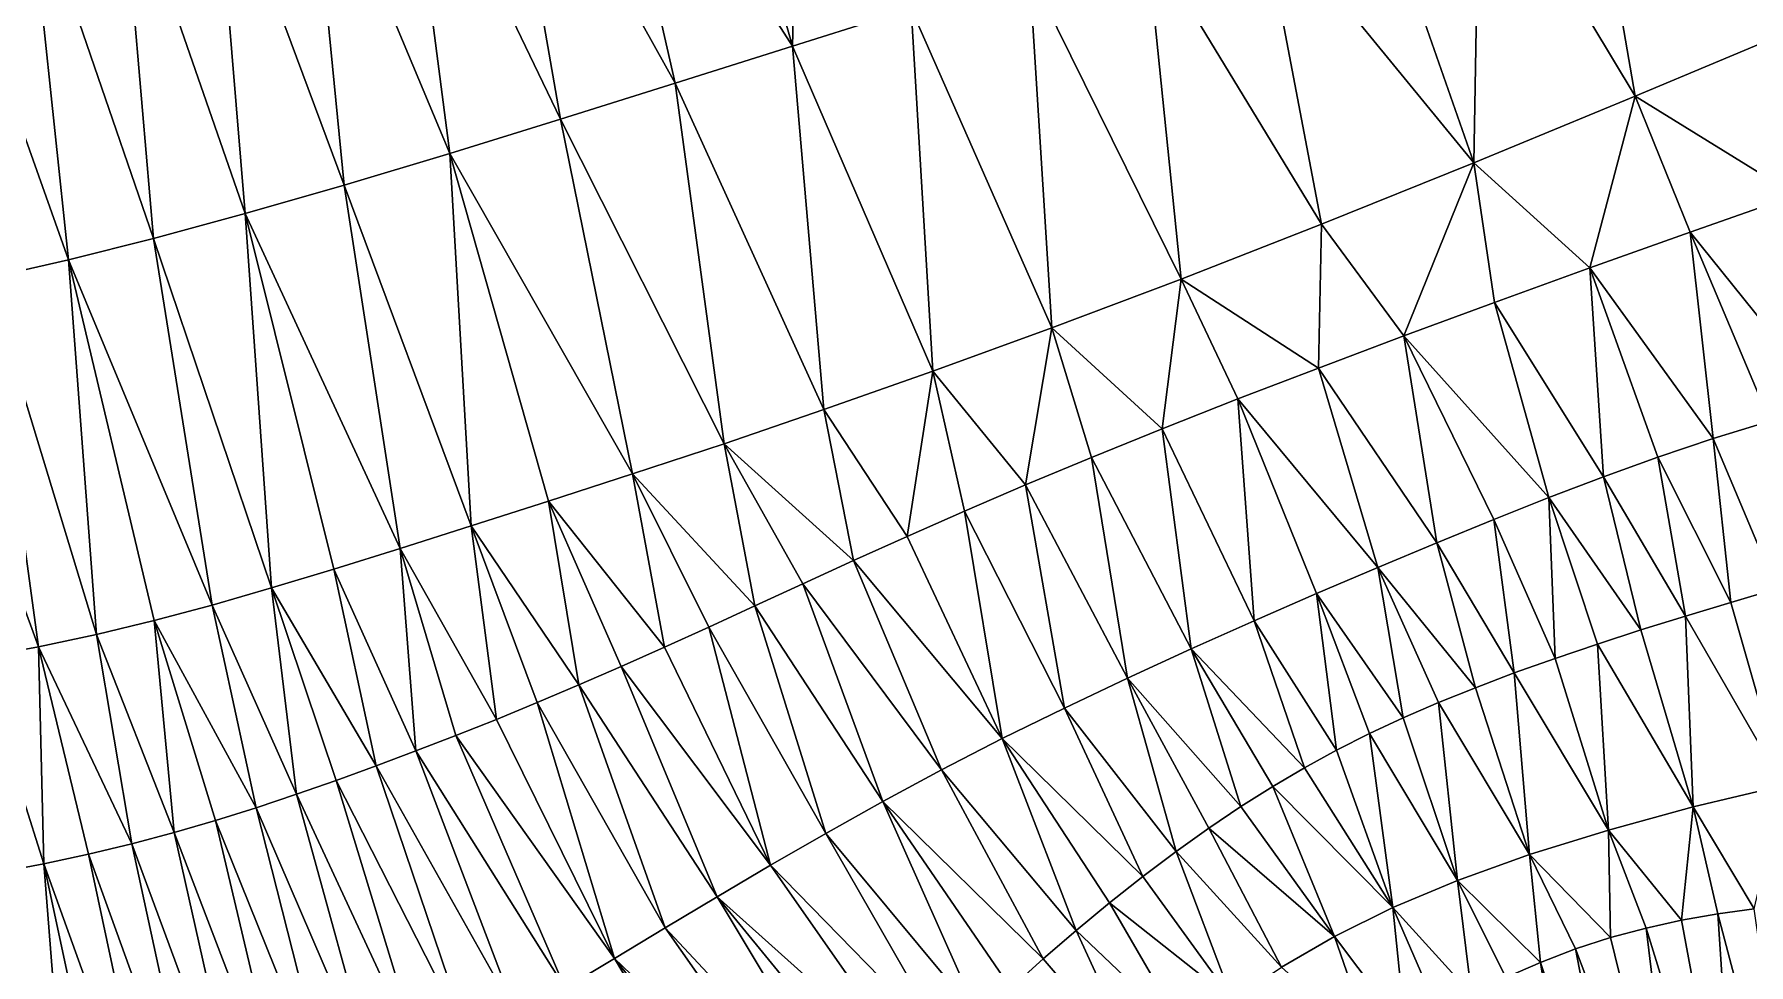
# Model space of a CAD drawing. Header units: metres. Extents: x 0 to 433, y 0 to 317.
# Drawn here: x 120.26 to 130, y 249.82 to 255.11 of the extents above; entities that cross this region are included whole.
import ezdxf

# ---------------------------------------------------------------- set-up
doc = ezdxf.new("R2010")
doc.units = ezdxf.units.M
doc.layers.add('TERRAIN_TIN', color=8, linetype='Continuous')

msp = doc.modelspace()

# ---------------------------------------------------------------- linework, layer by layer
at = {"layer": 'TERRAIN_TIN'}
for points in [[(124.5662, 255.0432, 9), (124.6147, 257.0853, 8), (124.0273, 256.9264, 8)], [(124.6147, 257.0853, 8), (124.5662, 255.0432, 9), (125.2392, 255.2555, 9)], [(123.4563, 256.7737, 8), (124.5662, 255.0432, 9), (124.0273, 256.9264, 8)], [(123.8998, 254.8327, 9), (123.4563, 256.7737, 8), (122.8987, 256.6281, 8)], [(124.5662, 255.0432, 9), (123.4563, 256.7737, 8), (123.8998, 254.8327, 9)], [(122.3519, 256.4905, 8), (123.2478, 254.6281, 9), (122.8987, 256.6281, 8)], [(123.2478, 254.6281, 9), (123.8998, 254.8327, 9), (122.8987, 256.6281, 8)], [(122.3519, 256.4905, 8), (121.8128, 256.3619, 8), (122.618, 254.4336, 9)], [(123.2478, 254.6281, 9), (122.3519, 256.4905, 8), (122.618, 254.4336, 9)], [(121.2786, 256.2431, 8), (122.0181, 254.2534, 9), (121.8128, 256.3619, 8)], [(121.8128, 256.3619, 8), (122.0181, 254.2534, 9), (122.618, 254.4336, 9)], [(129.0683, 256.4078, 9), (128.4687, 256.2301, 9), (129.3533, 254.7581, 10)], [(130.3109, 255.1605, 10), (129.0683, 256.4078, 9), (129.3533, 254.7581, 10)], [(121.4559, 254.0915, 9), (121.2786, 256.2431, 8), (120.7473, 256.1348, 8)], [(121.2786, 256.2431, 8), (121.4559, 254.0915, 9), (122.0181, 254.2534, 9)], [(128.4354, 254.3792, 10), (128.4687, 256.2301, 9), (127.8533, 256.0494, 9)], [(128.4687, 256.2301, 9), (128.4354, 254.3792, 10), (129.3533, 254.7581, 10)], [(120.2204, 256.0361, 8), (120.9361, 253.9508, 9), (120.7473, 256.1348, 8)], [(120.9361, 253.9508, 9), (121.4559, 254.0915, 9), (120.7473, 256.1348, 8)], [(127.2219, 255.8633, 9), (128.4354, 254.3792, 10), (127.8533, 256.0494, 9)], [(119.7003, 255.9459, 8), (120.4521, 253.8295, 9), (120.2204, 256.0361, 8)], [(119.7003, 255.9459, 8), (119.9938, 253.7242, 9), (120.4521, 253.8295, 9)], [(120.2204, 256.0361, 8), (120.4521, 253.8295, 9), (120.9361, 253.9508, 9)], [(127.2219, 255.8633, 9), (126.5742, 255.6692, 9), (127.5714, 254.0311, 10)], [(128.4354, 254.3792, 10), (127.2219, 255.8633, 9), (127.5714, 254.0311, 10)], [(126.7726, 253.7191, 10), (126.5742, 255.6692, 9), (125.9112, 255.4655, 9)], [(126.5742, 255.6692, 9), (126.7726, 253.7191, 10), (127.5714, 254.0311, 10)], [(125.9112, 255.4655, 9), (125.2392, 255.2555, 9), (126.0379, 253.4418, 10)], [(126.7726, 253.7191, 10), (125.9112, 255.4655, 9), (126.0379, 253.4418, 10)], [(124.5662, 255.0432, 9), (125.3632, 253.1958, 10), (125.2392, 255.2555, 9)], [(125.2392, 255.2555, 9), (125.3632, 253.1958, 10), (126.0379, 253.4418, 10)], [(130.3109, 255.1605, 10), (129.3533, 254.7581, 10), (130.2629, 254.1961, 11)], [(124.7441, 252.9777, 10), (124.5662, 255.0432, 9), (123.8998, 254.8327, 9)], [(124.5662, 255.0432, 9), (124.7441, 252.9777, 10), (125.3632, 253.1958, 10)], [(123.8998, 254.8327, 9), (123.2478, 254.6281, 9), (124.1766, 252.7842, 10)], [(124.7441, 252.9777, 10), (123.8998, 254.8327, 9), (124.1766, 252.7842, 10)], [(129.3533, 254.7581, 10), (128.4354, 254.3792, 10), (129.0952, 253.7827, 11)], [(129.6652, 253.9859, 11), (129.3533, 254.7581, 10), (129.0952, 253.7827, 11)], [(129.3533, 254.7581, 10), (129.6652, 253.9859, 11), (130.2629, 254.1961, 11)], [(123.6563, 252.6119, 10), (123.2478, 254.6281, 9), (122.618, 254.4336, 9)], [(124.1766, 252.7842, 10), (123.2478, 254.6281, 9), (123.6563, 252.6119, 10)], [(122.0181, 254.2534, 9), (122.7406, 252.3176, 10), (122.618, 254.4336, 9)], [(123.179, 252.4575, 10), (123.6563, 252.6119, 10), (122.618, 254.4336, 9)], [(122.7406, 252.3176, 10), (123.179, 252.4575, 10), (122.618, 254.4336, 9)], [(128.0388, 253.3969, 11), (128.4354, 254.3792, 10), (127.5714, 254.0311, 10)], [(128.553, 253.5864, 11), (128.4354, 254.3792, 10), (128.0388, 253.3969, 11)], [(128.4354, 254.3792, 10), (128.553, 253.5864, 11), (129.0952, 253.7827, 11)], [(121.4559, 254.0915, 9), (122.3365, 252.1893, 10), (122.0181, 254.2534, 9)], [(122.3365, 252.1893, 10), (122.7406, 252.3176, 10), (122.0181, 254.2534, 9)], [(129.6652, 253.9859, 11), (130.4543, 253.0054, 12), (130.2629, 254.1961, 11)], [(121.6067, 251.9644, 10), (121.4559, 254.0915, 9), (120.9361, 253.9508, 9)], [(121.4559, 254.0915, 9), (121.6067, 251.9644, 10), (121.9607, 252.0717, 10)], [(122.3365, 252.1893, 10), (121.4559, 254.0915, 9), (121.9607, 252.0717, 10)], [(126.7726, 253.7191, 10), (127.5526, 253.2142, 11), (127.5714, 254.0311, 10)], [(127.5526, 253.2142, 11), (128.0388, 253.3969, 11), (127.5714, 254.0311, 10)], [(120.4521, 253.8295, 9), (121.2682, 251.8669, 10), (120.9361, 253.9508, 9)], [(121.2682, 251.8669, 10), (121.6067, 251.9644, 10), (120.9361, 253.9508, 9)], [(129.7946, 252.8128, 12), (129.6652, 253.9859, 11), (129.0952, 253.7827, 11)], [(130.4543, 253.0054, 12), (129.6652, 253.9859, 11), (130.1175, 252.9119, 12)], [(129.6652, 253.9859, 11), (129.7946, 252.8128, 12), (130.1175, 252.9119, 12)], [(119.9938, 253.7242, 9), (120.6121, 251.6997, 10), (120.4521, 253.8295, 9)], [(120.4521, 253.8295, 9), (120.9388, 251.7788, 10), (121.2682, 251.8669, 10)], [(120.6121, 251.6997, 10), (120.9388, 251.7788, 10), (120.4521, 253.8295, 9)], [(119.9938, 253.7242, 9), (119.5517, 253.6318, 9), (120.2817, 251.629, 10)], [(120.6121, 251.6997, 10), (119.9938, 253.7242, 9), (120.2817, 251.629, 10)], [(126.6647, 252.869, 11), (126.7726, 253.7191, 10), (126.0379, 253.4418, 10)], [(126.7726, 253.7191, 10), (126.6647, 252.869, 11), (127.0945, 253.0383, 11)], [(127.5526, 253.2142, 11), (126.7726, 253.7191, 10), (127.0945, 253.0383, 11)], [(128.553, 253.5864, 11), (129.1719, 252.5964, 12), (129.0952, 253.7827, 11)], [(129.481, 252.7078, 12), (129.7946, 252.8128, 12), (129.0952, 253.7827, 11)], [(129.1719, 252.5964, 12), (129.481, 252.7078, 12), (129.0952, 253.7827, 11)], [(119.5517, 253.6318, 9), (119.9413, 251.5665, 10), (120.2817, 251.629, 10)], [(128.8628, 252.4782, 12), (128.553, 253.5864, 11), (128.0388, 253.3969, 11)], [(129.1719, 252.5964, 12), (128.553, 253.5864, 11), (128.8628, 252.4782, 12)], [(125.3632, 253.1958, 10), (125.8898, 252.5502, 11), (126.0379, 253.4418, 10)], [(125.8898, 252.5502, 11), (126.2632, 252.7063, 11), (126.0379, 253.4418, 10)], [(126.2632, 252.7063, 11), (126.6647, 252.869, 11), (126.0379, 253.4418, 10)], [(127.5526, 253.2142, 11), (128.2257, 252.2202, 12), (128.0388, 253.3969, 11)], [(128.5489, 252.353, 12), (128.8628, 252.4782, 12), (128.0388, 253.3969, 11)], [(128.2257, 252.2202, 12), (128.5489, 252.353, 12), (128.0388, 253.3969, 11)], [(124.7441, 252.9777, 10), (125.2171, 252.257, 11), (125.3632, 253.1958, 10)], [(125.3632, 253.1958, 10), (125.2171, 252.257, 11), (125.542, 252.4005, 11)], [(125.8898, 252.5502, 11), (125.3632, 253.1958, 10), (125.542, 252.4005, 11)], [(127.8897, 252.0797, 12), (127.5526, 253.2142, 11), (127.0945, 253.0383, 11)], [(127.8897, 252.0797, 12), (128.2257, 252.2202, 12), (127.5526, 253.2142, 11)], [(126.6647, 252.869, 11), (127.1885, 251.7777, 12), (127.0945, 253.0383, 11)], [(127.0945, 253.0383, 11), (127.1885, 251.7777, 12), (127.5429, 251.932, 12)], [(127.8897, 252.0797, 12), (127.0945, 253.0383, 11), (127.5429, 251.932, 12)], [(124.9123, 252.1196, 11), (124.7441, 252.9777, 10), (124.1766, 252.7842, 10)], [(125.2171, 252.257, 11), (124.7441, 252.9777, 10), (124.9123, 252.1196, 11)], [(126.8295, 251.6175, 12), (126.6647, 252.869, 11), (126.2632, 252.7063, 11)], [(127.1885, 251.7777, 12), (126.6647, 252.869, 11), (126.8295, 251.6175, 12)], [(129.7946, 252.8128, 12), (130.1553, 251.9584, 13), (130.1175, 252.9119, 12)], [(124.3518, 251.8624, 11), (124.1766, 252.7842, 10), (123.6563, 252.6119, 10)], [(124.6248, 251.9881, 11), (124.9123, 252.1196, 11), (124.1766, 252.7842, 10)], [(124.3518, 251.8624, 11), (124.6248, 251.9881, 11), (124.1766, 252.7842, 10)], [(129.481, 252.7078, 12), (129.8954, 251.8823, 13), (129.7946, 252.8128, 12)], [(129.7946, 252.8128, 12), (129.8954, 251.8823, 13), (130.1553, 251.9584, 13)], [(125.8898, 252.5502, 11), (126.4692, 251.4521, 12), (126.2632, 252.7063, 11)], [(126.4692, 251.4521, 12), (126.8295, 251.6175, 12), (126.2632, 252.7063, 11)], [(129.481, 252.7078, 12), (129.1719, 252.5964, 12), (129.6381, 251.8047, 13)], [(129.8954, 251.8823, 13), (129.481, 252.7078, 12), (129.6381, 251.8047, 13)], [(123.179, 252.4575, 10), (123.8382, 251.6275, 11), (123.6563, 252.6119, 10)], [(124.0906, 251.7423, 11), (124.3518, 251.8624, 11), (123.6563, 252.6119, 10)], [(123.8382, 251.6275, 11), (124.0906, 251.7423, 11), (123.6563, 252.6119, 10)], [(126.1108, 251.282, 12), (125.8898, 252.5502, 11), (125.542, 252.4005, 11)], [(126.4692, 251.4521, 12), (125.8898, 252.5502, 11), (126.1108, 251.282, 12)], [(129.3849, 251.7257, 13), (129.1719, 252.5964, 12), (128.8628, 252.4782, 12)], [(129.6381, 251.8047, 13), (129.1719, 252.5964, 12), (129.3849, 251.7257, 13)], [(123.3518, 251.4134, 11), (123.179, 252.4575, 10), (122.7406, 252.3176, 10)], [(123.8382, 251.6275, 11), (123.179, 252.4575, 10), (123.5923, 251.518, 11)], [(123.179, 252.4575, 10), (123.3518, 251.4134, 11), (123.5923, 251.518, 11)], [(128.5489, 252.353, 12), (128.8972, 251.5639, 13), (128.8628, 252.4782, 12)], [(129.1375, 251.6454, 13), (129.3849, 251.7257, 13), (128.8628, 252.4782, 12)], [(128.8972, 251.5639, 13), (129.1375, 251.6454, 13), (128.8628, 252.4782, 12)], [(125.542, 252.4005, 11), (125.2171, 252.257, 11), (125.7574, 251.108, 12)], [(126.1108, 251.282, 12), (125.542, 252.4005, 11), (125.7574, 251.108, 12)], [(128.6658, 251.4813, 13), (128.5489, 252.353, 12), (128.2257, 252.2202, 12)], [(128.5489, 252.353, 12), (128.6658, 251.4813, 13), (128.8972, 251.5639, 13)], [(122.3365, 252.1893, 10), (122.8833, 251.2177, 11), (122.7406, 252.3176, 10)], [(123.3518, 251.4134, 11), (122.7406, 252.3176, 10), (123.1157, 251.3134, 11)], [(122.7406, 252.3176, 10), (122.8833, 251.2177, 11), (123.1157, 251.3134, 11)], [(125.2171, 252.257, 11), (124.9123, 252.1196, 11), (125.7574, 251.108, 12)], [(122.4262, 251.0378, 11), (122.3365, 252.1893, 10), (121.9607, 252.0717, 10)], [(122.4262, 251.0378, 11), (122.6537, 251.1259, 11), (122.3365, 252.1893, 10)], [(122.6537, 251.1259, 11), (122.8833, 251.2177, 11), (122.3365, 252.1893, 10)], [(127.8897, 252.0797, 12), (128.4446, 251.3976, 13), (128.2257, 252.2202, 12)], [(128.4446, 251.3976, 13), (128.6658, 251.4813, 13), (128.2257, 252.2202, 12)], [(121.6067, 251.9644, 10), (122.1999, 250.9529, 11), (121.9607, 252.0717, 10)], [(122.1999, 250.9529, 11), (122.4262, 251.0378, 11), (121.9607, 252.0717, 10)], [(124.6248, 251.9881, 11), (125.4123, 250.9308, 12), (124.9123, 252.1196, 11)], [(124.9123, 252.1196, 11), (125.4123, 250.9308, 12), (125.7574, 251.108, 12)], [(128.0346, 251.2262, 13), (127.8897, 252.0797, 12), (127.5429, 251.932, 12)], [(128.2347, 251.313, 13), (127.8897, 252.0797, 12), (128.0346, 251.2262, 13)], [(128.2347, 251.313, 13), (128.4446, 251.3976, 13), (127.8897, 252.0797, 12)], [(121.7474, 250.7918, 11), (121.6067, 251.9644, 10), (121.2682, 251.8669, 10)], [(121.9739, 250.871, 11), (122.1999, 250.9529, 11), (121.6067, 251.9644, 10)], [(121.7474, 250.7918, 11), (121.9739, 250.871, 11), (121.6067, 251.9644, 10)], [(124.3518, 251.8624, 11), (125.0779, 250.751, 12), (124.6248, 251.9881, 11)], [(125.0779, 250.751, 12), (125.4123, 250.9308, 12), (124.6248, 251.9881, 11)], [(130.1553, 251.9584, 13), (129.8954, 251.8823, 13), (130.193, 250.8413, 14)], [(120.9388, 251.7788, 10), (121.5194, 250.7157, 11), (121.2682, 251.8669, 10)], [(121.5194, 250.7157, 11), (121.7474, 250.7918, 11), (121.2682, 251.8669, 10)], [(124.7542, 250.5699, 12), (124.3518, 251.8624, 11), (124.0906, 251.7423, 11)], [(125.0779, 250.751, 12), (124.3518, 251.8624, 11), (124.7542, 250.5699, 12)], [(127.1885, 251.7777, 12), (127.6561, 251.0421, 13), (127.5429, 251.932, 12)], [(127.8424, 251.1363, 13), (128.0346, 251.2262, 13), (127.5429, 251.932, 12)], [(127.6561, 251.0421, 13), (127.8424, 251.1363, 13), (127.5429, 251.932, 12)], [(129.8954, 251.8823, 13), (129.6381, 251.8047, 13), (130.193, 250.8413, 14)], [(120.6121, 251.6997, 10), (121.0534, 250.5744, 11), (120.9388, 251.7788, 10)], [(121.2884, 250.6431, 11), (121.5194, 250.7157, 11), (120.9388, 251.7788, 10)], [(121.0534, 250.5744, 11), (121.2884, 250.6431, 11), (120.9388, 251.7788, 10)], [(127.4737, 250.9424, 13), (127.1885, 251.7777, 12), (126.8295, 251.6175, 12)], [(127.4737, 250.9424, 13), (127.6561, 251.0421, 13), (127.1885, 251.7777, 12)], [(129.6381, 251.8047, 13), (129.3849, 251.7257, 13), (129.6818, 250.7197, 14)], [(130.193, 250.8413, 14), (129.6381, 251.8047, 13), (129.6818, 250.7197, 14)], [(120.8132, 250.5101, 11), (120.6121, 251.6997, 10), (120.2817, 251.629, 10)], [(120.8132, 250.5101, 11), (121.0534, 250.5744, 11), (120.6121, 251.6997, 10)], [(123.8382, 251.6275, 11), (124.4407, 250.3889, 12), (124.0906, 251.7423, 11)], [(124.4407, 250.3889, 12), (124.7542, 250.5699, 12), (124.0906, 251.7423, 11)], [(129.3849, 251.7257, 13), (129.1375, 251.6454, 13), (129.6818, 250.7197, 14)], [(119.9413, 251.5665, 10), (120.3121, 250.3964, 11), (120.2817, 251.629, 10)], [(119.9413, 251.5665, 10), (120.0488, 250.3479, 11), (120.3121, 250.3964, 11)], [(120.3121, 250.3964, 11), (120.5665, 250.4507, 11), (120.2817, 251.629, 10)], [(120.5665, 250.4507, 11), (120.8132, 250.5101, 11), (120.2817, 251.629, 10)], [(124.4407, 250.3889, 12), (123.8382, 251.6275, 11), (123.5923, 251.518, 11)], [(126.8295, 251.6175, 12), (126.4692, 251.4521, 12), (127.1129, 250.7218, 13)], [(127.2933, 250.836, 13), (126.8295, 251.6175, 12), (127.1129, 250.7218, 13)], [(127.2933, 250.836, 13), (127.4737, 250.9424, 13), (126.8295, 251.6175, 12)], [(128.8972, 251.5639, 13), (128.6658, 251.4813, 13), (129.2, 250.5888, 14)], [(129.1375, 251.6454, 13), (128.8972, 251.5639, 13), (129.2, 250.5888, 14)], [(129.1375, 251.6454, 13), (129.2, 250.5888, 14), (129.6818, 250.7197, 14)], [(123.3518, 251.4134, 11), (124.1366, 250.2091, 12), (123.5923, 251.518, 11)], [(124.1366, 250.2091, 12), (124.4407, 250.3889, 12), (123.5923, 251.518, 11)], [(128.6658, 251.4813, 13), (128.4446, 251.3976, 13), (128.7523, 250.4494, 14)], [(129.2, 250.5888, 14), (128.6658, 251.4813, 13), (128.7523, 250.4494, 14)], [(123.8412, 250.032, 12), (123.3518, 251.4134, 11), (123.1157, 251.3134, 11)], [(123.8412, 250.032, 12), (124.1366, 250.2091, 12), (123.3518, 251.4134, 11)], [(126.7446, 250.4659, 13), (126.4692, 251.4521, 12), (126.1108, 251.282, 12)], [(126.4692, 251.4521, 12), (126.9304, 250.5987, 13), (127.1129, 250.7218, 13)], [(126.7446, 250.4659, 13), (126.9304, 250.5987, 13), (126.4692, 251.4521, 12)], [(128.4446, 251.3976, 13), (128.2347, 251.313, 13), (128.7523, 250.4494, 14)], [(123.1157, 251.3134, 11), (122.8833, 251.2177, 11), (123.5539, 249.8589, 12)], [(123.8412, 250.032, 12), (123.1157, 251.3134, 11), (123.5539, 249.8589, 12)], [(126.5562, 250.3241, 13), (126.1108, 251.282, 12), (125.7574, 251.108, 12)], [(126.5562, 250.3241, 13), (126.7446, 250.4659, 13), (126.1108, 251.282, 12)], [(128.3433, 250.3022, 14), (128.2347, 251.313, 13), (128.0346, 251.2262, 13)], [(128.2347, 251.313, 13), (128.3433, 250.3022, 14), (128.7523, 250.4494, 14)], [(122.8833, 251.2177, 11), (122.6537, 251.1259, 11), (123.5539, 249.8589, 12)], [(127.8424, 251.1363, 13), (128.3433, 250.3022, 14), (128.0346, 251.2262, 13)], [(123.2741, 249.6909, 12), (122.6537, 251.1259, 11), (122.4262, 251.0378, 11)], [(122.6537, 251.1259, 11), (123.2741, 249.6909, 12), (123.5539, 249.8589, 12)], [(125.4123, 250.9308, 12), (126.1776, 250.0184, 13), (125.7574, 251.108, 12)], [(126.1776, 250.0184, 13), (126.3668, 250.1746, 13), (125.7574, 251.108, 12)], [(126.3668, 250.1746, 13), (126.5562, 250.3241, 13), (125.7574, 251.108, 12)], [(127.9757, 250.1476, 14), (127.8424, 251.1363, 13), (127.6561, 251.0421, 13)], [(128.3433, 250.3022, 14), (127.8424, 251.1363, 13), (127.9757, 250.1476, 14)], [(123.0011, 249.5296, 12), (122.4262, 251.0378, 11), (122.1999, 250.9529, 11)], [(123.0011, 249.5296, 12), (123.2741, 249.6909, 12), (122.4262, 251.0378, 11)], [(127.4737, 250.9424, 13), (127.9757, 250.1476, 14), (127.6561, 251.0421, 13)], [(122.7342, 249.3761, 12), (122.1999, 250.9529, 11), (121.9739, 250.871, 11)], [(123.0011, 249.5296, 12), (122.1999, 250.9529, 11), (122.7342, 249.3761, 12)], [(125.0779, 250.751, 12), (125.9902, 249.8567, 13), (125.4123, 250.9308, 12)], [(125.4123, 250.9308, 12), (125.9902, 249.8567, 13), (126.1776, 250.0184, 13)], [(127.9757, 250.1476, 14), (127.4737, 250.9424, 13), (127.2933, 250.836, 13)], [(121.7474, 250.7918, 11), (121.5194, 250.7157, 11), (122.2153, 249.0957, 12)], [(121.7474, 250.7918, 11), (122.4725, 249.2312, 12), (121.9739, 250.871, 11)], [(122.4725, 249.2312, 12), (121.7474, 250.7918, 11), (122.2153, 249.0957, 12)], [(122.4725, 249.2312, 12), (122.7342, 249.3761, 12), (121.9739, 250.871, 11)], [(127.6447, 249.9841, 14), (127.2933, 250.836, 13), (127.1129, 250.7218, 13)], [(127.9757, 250.1476, 14), (127.2933, 250.836, 13), (127.6447, 249.9841, 14)], [(130.0286, 250.1415, 15), (130.193, 250.8413, 14), (129.6818, 250.7197, 14)], [(121.2884, 250.6431, 11), (121.9615, 248.9704, 12), (121.5194, 250.7157, 11)], [(121.5194, 250.7157, 11), (121.9615, 248.9704, 12), (122.2153, 249.0957, 12)], [(125.6264, 249.5216, 13), (125.0779, 250.751, 12), (124.7542, 250.5699, 12)], [(125.0779, 250.751, 12), (125.6264, 249.5216, 13), (125.806, 249.6907, 13)], [(125.9902, 249.8567, 13), (125.0779, 250.751, 12), (125.806, 249.6907, 13)], [(126.9304, 250.5987, 13), (127.6447, 249.9841, 14), (127.1129, 250.7218, 13)], [(129.2, 250.5888, 14), (129.6164, 250.0756, 15), (129.6818, 250.7197, 14)], [(129.6164, 250.0756, 15), (129.8211, 250.1119, 15), (129.6818, 250.7197, 14)], [(129.8211, 250.1119, 15), (130.0286, 250.1415, 15), (129.6818, 250.7197, 14)], [(121.7103, 248.856, 12), (121.2884, 250.6431, 11), (121.0534, 250.5744, 11)], [(121.7103, 248.856, 12), (121.9615, 248.9704, 12), (121.2884, 250.6431, 11)], [(127.3435, 249.8098, 14), (126.9304, 250.5987, 13), (126.7446, 250.4659, 13)], [(126.9304, 250.5987, 13), (127.3435, 249.8098, 14), (127.6447, 249.9841, 14)], [(121.2124, 248.6632, 12), (120.8132, 250.5101, 11), (120.5665, 250.4507, 11)], [(120.8132, 250.5101, 11), (121.461, 248.7534, 12), (121.0534, 250.5744, 11)], [(120.8132, 250.5101, 11), (121.2124, 248.6632, 12), (121.461, 248.7534, 12)], [(121.461, 248.7534, 12), (121.7103, 248.856, 12), (121.0534, 250.5744, 11)], [(124.4407, 250.3889, 12), (125.4529, 249.3504, 13), (124.7542, 250.5699, 12)], [(125.4529, 249.3504, 13), (125.6264, 249.5216, 13), (124.7542, 250.5699, 12)], [(129.2132, 249.9772, 15), (129.2, 250.5888, 14), (128.7523, 250.4494, 14)], [(129.6164, 250.0756, 15), (129.2, 250.5888, 14), (129.414, 250.0311, 15)], [(129.2, 250.5888, 14), (129.2132, 249.9772, 15), (129.414, 250.0311, 15)], [(120.0488, 250.3479, 11), (120.464, 248.4738, 12), (120.3121, 250.3964, 11)], [(120.9639, 248.5863, 12), (120.5665, 250.4507, 11), (120.3121, 250.3964, 11)], [(120.464, 248.4738, 12), (120.7146, 248.5232, 12), (120.3121, 250.3964, 11)], [(120.7146, 248.5232, 12), (120.9639, 248.5863, 12), (120.3121, 250.3964, 11)], [(120.9639, 248.5863, 12), (121.2124, 248.6632, 12), (120.5665, 250.4507, 11)], [(127.0654, 249.6226, 14), (126.7446, 250.4659, 13), (126.5562, 250.3241, 13)], [(127.3435, 249.8098, 14), (126.7446, 250.4659, 13), (127.0654, 249.6226, 14)], [(128.7523, 250.4494, 14), (128.3433, 250.3022, 14), (128.8146, 249.8368, 15)], [(129.0135, 249.9127, 15), (128.7523, 250.4494, 14), (128.8146, 249.8368, 15)], [(129.0135, 249.9127, 15), (129.2132, 249.9772, 15), (128.7523, 250.4494, 14)], [(120.2118, 248.4379, 12), (120.464, 248.4738, 12), (120.0488, 250.3479, 11)], [(124.4407, 250.3889, 12), (124.1366, 250.2091, 12), (125.2861, 249.1782, 13)], [(125.4529, 249.3504, 13), (124.4407, 250.3889, 12), (125.2861, 249.1782, 13)], [(126.3668, 250.1746, 13), (127.0654, 249.6226, 14), (126.5562, 250.3241, 13)], [(128.3433, 250.3022, 14), (127.9757, 250.1476, 14), (128.423, 249.6562, 15)], [(128.3433, 250.3022, 14), (128.6174, 249.7508, 15), (128.8146, 249.8368, 15)], [(128.6174, 249.7508, 15), (128.3433, 250.3022, 14), (128.423, 249.6562, 15)], [(124.1366, 250.2091, 12), (123.8412, 250.032, 12), (124.9657, 248.8309, 13)], [(125.1245, 249.0051, 13), (124.1366, 250.2091, 12), (124.9657, 248.8309, 13)], [(124.1366, 250.2091, 12), (125.1245, 249.0051, 13), (125.2861, 249.1782, 13)], [(126.8035, 249.4207, 14), (126.3668, 250.1746, 13), (126.1776, 250.0184, 13)], [(126.3668, 250.1746, 13), (126.8035, 249.4207, 14), (127.0654, 249.6226, 14)], [(127.9757, 250.1476, 14), (127.6447, 249.9841, 14), (128.0474, 249.448, 15)], [(127.9757, 250.1476, 14), (128.0474, 249.448, 15), (128.2326, 249.5547, 15)], [(128.423, 249.6562, 15), (127.9757, 250.1476, 14), (128.2326, 249.5547, 15)], [(129.8211, 250.1119, 15), (129.6164, 250.0756, 15), (129.94, 248.3346, 16)], [(129.8211, 250.1119, 15), (130.2803, 248.3723, 16), (130.0286, 250.1415, 15)], [(130.2803, 248.3723, 16), (129.8211, 250.1119, 15), (129.94, 248.3346, 16)], [(124.8072, 248.6555, 13), (123.8412, 250.032, 12), (123.5539, 249.8589, 12)], [(124.9657, 248.8309, 13), (123.8412, 250.032, 12), (124.8072, 248.6555, 13)], [(125.9902, 249.8567, 13), (126.551, 249.2021, 14), (126.1776, 250.0184, 13)], [(126.551, 249.2021, 14), (126.8035, 249.4207, 14), (126.1776, 250.0184, 13)], [(129.2132, 249.9772, 15), (129.6251, 248.2947, 16), (129.414, 250.0311, 15)], [(129.6164, 250.0756, 15), (129.414, 250.0311, 15), (129.94, 248.3346, 16)], [(129.414, 250.0311, 15), (129.6251, 248.2947, 16), (129.94, 248.3346, 16)], [(127.3435, 249.8098, 14), (127.8687, 249.3377, 15), (127.6447, 249.9841, 14)], [(127.6447, 249.9841, 14), (127.8687, 249.3377, 15), (128.0474, 249.448, 15)], [(129.3347, 248.2524, 16), (129.0135, 249.9127, 15), (128.8146, 249.8368, 15)], [(129.6251, 248.2947, 16), (129.2132, 249.9772, 15), (129.0135, 249.9127, 15)], [(129.6251, 248.2947, 16), (129.0135, 249.9127, 15), (129.3347, 248.2524, 16)], [(123.2741, 249.6909, 12), (124.4821, 248.3006, 13), (123.5539, 249.8589, 12)], [(124.4821, 248.3006, 13), (124.6468, 248.4788, 13), (123.5539, 249.8589, 12)], [(124.6468, 248.4788, 13), (124.8072, 248.6555, 13), (123.5539, 249.8589, 12)], [(126.551, 249.2021, 14), (125.9902, 249.8567, 13), (125.806, 249.6907, 13)], [(128.6174, 249.7508, 15), (129.0682, 248.2075, 16), (128.8146, 249.8368, 15)], [(129.0682, 248.2075, 16), (129.3347, 248.2524, 16), (128.8146, 249.8368, 15)]]:
    msp.add_3dface(points, dxfattribs=at)

doc.saveas('drawing.dxf')
